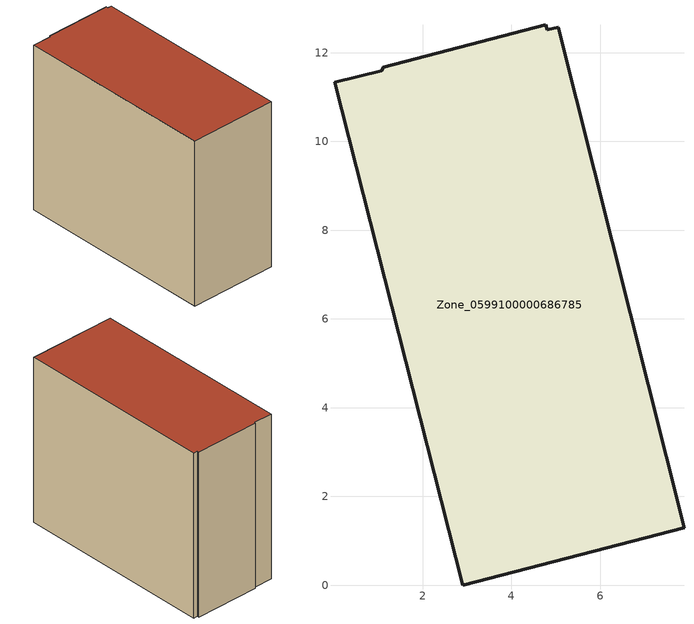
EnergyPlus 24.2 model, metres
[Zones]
Zone_0599100000686785
 floor ground (C_G): 4.78,12.63 4.81,12.52 5.05,12.58 7.89,1.3 2.9,0 0.01,11.33 1.08,11.6 1.11,11.67 z0
 wall outside (C_F): 4.78,12.63 1.11,11.67 1.08,11.6 0.01,11.33 2.9,0 7.89,1.3 5.05,12.58 4.81,12.52 4.78,12.63 z0:9.71
 roof outside (C_R): 4.81,12.52 4.78,12.63 1.11,11.67 1.08,11.6 0.01,11.33 2.9,0 7.89,1.3 5.05,12.58 z9.71
[BUILDING]
Pand.0599100000686785: North Axis=0; Terrain=City; Loads Convergence Tolerance Value=0.04; Temperature Convergence Tolerance Value=0.4; Solar Distribution=FullExterior; Maximum Number of Warmup Days=25; Minimum Number of Warmup Days=1
[Site:Location]
Rotterdam.The.Hague.AP_ZH_NLD Design_Conditions: Latitude=51.96; Longitude=4.45; Time Zone=1; Elevation=-4.5
[SITE:GROUNDTEMPERATURE:BUILDINGSURFACE]
18, 18, 18, 18, 18, 18, 18, 18, 18, 18, 18, 18
[MATERIAL] Thermal Absorptance=0.9; Solar Absorptance=0.7; Visible Absorptance=0.7
Name | Roughness | Thickness | Conductivity | Density | Specific Heat
G.TI.1946 | MediumSmooth | 0.15 | 1 | 540 | 1210
F.TI.1946 | Rough | 0.3 | 0.857143 | 1920 | 840
R.TI.1946 | MediumRough | 0.2 | 0.1 | 1500 | 1000
[CONSTRUCTION]
C_G: G.TI.1946
C_F: F.TI.1946
C_R: R.TI.1946
[ZONE]
Zone_0599100000686785: Type=1; Multiplier=1; Ceiling Height=Autocalculate; Volume=Autocalculate; Floor Area=autocalculate; Part of Total Floor Area=Yes
[ZONEINFILTRATION:DESIGNFLOWRATE]
Infil_Zone_0599100000686785: Zone or ZoneList or Space or SpaceList=Zone_0599100000686785; Schedule=AlwaysOn; Design Flow Rate Calculation Method=Flow/Area; Flow Rate per Floor Area=0.003; Constant Term Coefficient=1; Temperature Term Coefficient=0; Velocity Term Coefficient=0; Velocity Squared Term Coefficient=0
[HVACTEMPLATE:ZONE:IDEALLOADSAIRSYSTEM]
Zone_0599100000686785: Maximum Heating Supply Air Temperature=50; Minimum Cooling Supply Air Temperature=13; Maximum Heating Supply Air Humidity Ratio=0.0156; Minimum Cooling Supply Air Humidity Ratio=0.0077; Heating Limit=NoLimit; Cooling Limit=NoLimit; Dehumidification Control Type=ConstantSensibleHeatRatio; Cooling Sensible Heat Ratio=0.7; Dehumidification Setpoint=60; Humidification Control Type=None; Humidification Setpoint=30; Outdoor Air Method=None; Outdoor Air Flow Rate per Person=0.00944; Outdoor Air Flow Rate per Zone Floor Area=0; Outdoor Air Flow Rate per Zone=0; Demand Controlled Ventilation Type=None; Outdoor Air Economizer Type=NoEconomizer; Heat Recovery Type=None; Sensible Heat Recovery Effectiveness=0.7; Latent Heat Recovery Effectiveness=0.65
[ZONECONTROL:THERMOSTAT]
ThermostatControl_Zone_0599100000686785: Zone or ZoneList=Zone_0599100000686785; Control Type Schedule=DualSetpointControlType; Control 1=Thermostat_Zone_0599100000686785; Temperature Difference Between Cutout And Setpoint=0
[THERMOSTATSETPOINT:DUALSETPOINT]
Thermostat_Zone_0599100000686785: Heating Setpoint Temperature Schedule=HeatingSetpoint_Zone_0599100000686785; Cooling Setpoint Temperature Schedule=CoolingSetpoint_Zone_0599100000686785
[SCHEDULE:COMPACT]
HeatingSetpoint_Zone_0599100000686785: Through: 12/31, For: AllDays, Until: 24:00, 21
CoolingSetpoint_Zone_0599100000686785: Through: 12/31, For: AllDays, Until: 24:00, 24
DualSetpointControlType: Through: 12/31, For: AllDays, Until: 24:00, 4
AlwaysOn: Through: 12/31, For: AllDays, Until: 24:00, 1
